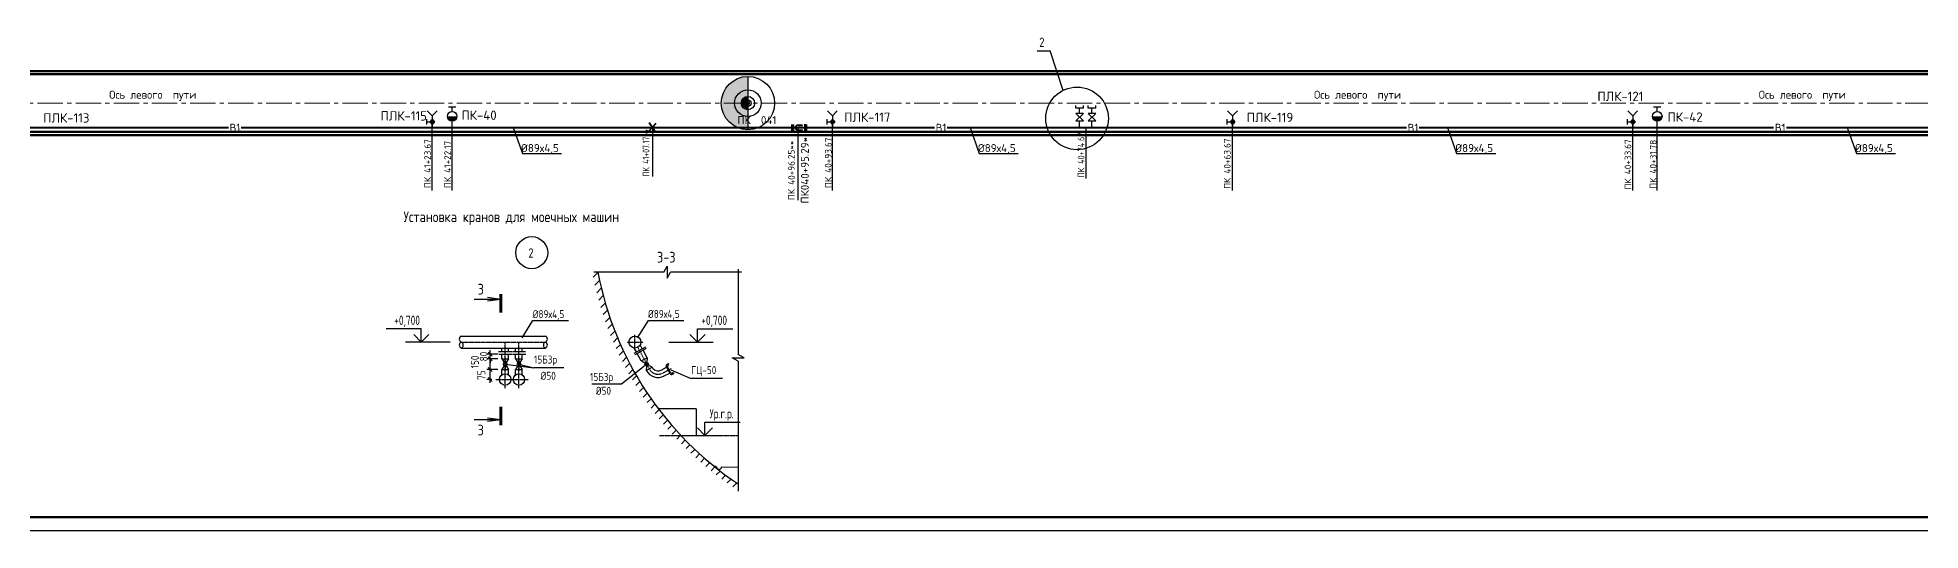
# Paper-space layout 'л2-л8' of a CAD drawing. Header units: millimetres. Extents: x 10032 to 18918, y -3051 to 627.
# Drawn here: x 17123 to 17829, y -2434 to -2249 of the extents above; entities that cross this region are included whole.
import ezdxf
from ezdxf.enums import TextEntityAlignment as Align

# ---------------------------------------------------------------- set-up
doc = ezdxf.new("R2010")
doc.units = ezdxf.units.MM
doc.header["$LTSCALE"] = 0.5
doc.linetypes.add('CENTER', pattern=[2, 1.25, -0.25, 0.25, -0.25])
doc.linetypes.add('CENTER2', pattern=[28.575, 19.05, -3.175, 3.175, -3.175])
for name, color, linetype, lineweight in [('1_fragment_plan', 7, 'Continuous', 30), ('1_PK500', 5, 'Continuous', 35), ('_Формат', 7, 'Continuous', 35), ('А_Конструкции', 4, 'Continuous', 50), ('АР_Оси', 242, 'CENTER2', 18)]:
    doc.layers.add(name, color=color, linetype=linetype, lineweight=lineweight)
for name, color, linetype in [('1_NADPIS', 7, 'Continuous'), ('3_Текст', 7, 'Continuous'), ('DIZAIN', 30, 'Continuous'), ('OTMETKI', 2, 'Continuous'), ('ВК_конструкции', 7, 'Continuous'), ('ВК_надписи', 7, 'Continuous'), ('ВК_отметки', 9, 'Continuous'), ('ВК_сети', 4, 'Continuous'), ('ГТ_ПК', 2, 'Continuous'), ('ГТ_ПК @ 0.25', 2, 'Continuous'), ('ГТ_ПК @ 0.5', 2, 'Continuous'), ('ГТ_ПК @ 1', 2, 'Continuous'), ('ГТ_ПК @ 2', 2, 'Continuous'), ('ГТ_ПК @ 4', 2, 'Continuous')]:
    doc.layers.add(name, color=color, linetype=linetype)
doc.styles.add('ROMANS', font='romans.shx', dxfattribs={"width": 0.8, "height": 1.75})
doc.styles.add('RS-3-08', font='romans.shx', dxfattribs={"width": 0.8, "height": 3})
doc.styles.add('Стандарт ММП', font='isocpeur.ttf')
doc.dimstyles.new('M1000', dxfattribs={"dimtxt": 3, "dimasz": 2, "dimexe": 1.2, "dimexo": 1.5, "dimgap": 1.3, "dimtad": 1, "dimdec": 0, "dimlfac": 1000, "dimrnd": 1, "dimzin": 0, "dimdsep": 46, "dimtxsty": 'RS-3-08', "dimblk1": 'OBLIQUE', "dimblk2": 'OBLIQUE', "dimsah": 1, "dimcen": 0, "dimdle": 1.2, "dimadec": 0, "dimazin": 0, "dimtfac": 1, "dimtdec": 0, "dimtmove": 2, "dimatfit": 3, "dimldrblk": 'ARCHTICK', "dimfxl": 1, "dimtolj": 1, "dimtzin": 0, "dimarcsym": 0})

# ---------------------------------------------------------------- blocks, each defined once
blk = doc.blocks.new('ПК')
at = {"layer": 'ГТ_ПК'}
blk.add_hatch(color=0, dxfattribs=at).paths.add_polyline_path([(0, -2.5, 0.414214), (2.5, 0, 0.414214), (0, 2.5)])
at = {"layer": 'ГТ_ПК', "color": 0}
blk.add_line((0, -2.5), (0, 2.5), dxfattribs=at)
blk.add_circle((0, 0), 2.5, dxfattribs=at)
blk = doc.blocks.new('*U493')
at = {"layer": 'ГТ_ПК @ 0.25', "extrusion": (9.32183e-09, 7.72587e-22, 1), "xscale": 0.2500000000000059, "yscale": 0.2500000000000053, "zscale": 0.2500000000000053, "rotation": 180}
blk.add_blockref('ПК', (17389.29, -2273.47, 0), dxfattribs=at)
at = {"layer": 'ГТ_ПК @ 0.5', "extrusion": (9.32183e-09, 7.72587e-22, 1), "xscale": 0.5000000000000185, "yscale": 0.5000000000000173, "zscale": 0.5000000000000173, "rotation": 180}
blk.add_blockref('ПК', (17389.29, -2273.47, 0), dxfattribs=at)
at = {"layer": 'ГТ_ПК @ 1', "extrusion": (9.32183e-09, 7.72587e-22, 1), "rotation": 179.9999999999641}
blk.add_blockref('ПК', (17389.29, -2273.47, 0), dxfattribs=at)
at = {"layer": 'ГТ_ПК @ 2', "extrusion": (9.32183e-09, 7.72587e-22, 1), "xscale": 2.000000000000074, "yscale": 2.000000000000069, "zscale": 2.000000000000069, "rotation": 180}
blk.add_blockref('ПК', (17389.29, -2273.47, 0), dxfattribs=at)
at = {"layer": 'ГТ_ПК @ 4', "extrusion": (9.32183e-09, 7.72587e-22, 1), "xscale": 4.000000000000095, "yscale": 4.000000000000085, "zscale": 4.000000000000085, "rotation": 180}
blk.add_blockref('ПК', (17389.29, -2273.47, 0), dxfattribs=at)
blk = doc.blocks.new('_otmp')
at = {"layer": 'ВК_отметки'}
blk.add_line((4.24, 0), (20.89, 0), dxfattribs=at)
at = {"layer": 'ВК_отметки', "linetype": 'Continuous'}
blk.add_lwpolyline([(15, 0), (12.17, 2.83)], dxfattribs=at)
at = {"layer": 'ВК_отметки'}
for points in [[(15, 0), (15, 5), (28.21, 5)], [(15, 0), (17.83, 2.83)]]:
    blk.add_lwpolyline(points, dxfattribs=at)
at = {"layer": 'ВК_отметки', "style": 'ROMANS', "width": 0.7, "flags": 4}
blk.add_attdef('О', text='', height=3.5, dxfattribs=at).set_placement((21.25, 6.42), align=Align.CENTER)
blk = doc.blocks.new('RAZ')
at = {"layer": '1_fragment_plan'}
for q in [(4.96, 5.65), (4.96, 4.35), (10, 5)]:
    blk.add_line((0, 5), q, dxfattribs=at)
at = {"layer": '1_fragment_plan', "color": 4, "const_width": 1.2}
blk.add_lwpolyline([(0, 6.99), (0, 0)], dxfattribs=at)
blk = doc.blocks.new('_razpv')
at = {"layer": 'DIZAIN', "xscale": -1}
blk.add_blockref('RAZ', (0, 0), dxfattribs=at)
at = {"layer": 'DIZAIN', "color": 4, "style": 'ROMANS', "width": 0.8, "flags": 4}
blk.add_attdef('N', text='', height=4, dxfattribs=at).set_placement((-7.5, 8.82), align=Align.MIDDLE)
blk = doc.blocks.new('_razg')
at = {"layer": 'DIZAIN', "color": 4, "style": 'ROMANS', "width": 0.8, "flags": 4}
blk.add_attdef('N-N', text='', height=4, dxfattribs=at).set_placement((0.14, 3.55), align=Align.MIDDLE)
blk = doc.blocks.new('_Oblique')
at = {"linetype": 'ByBlock', "lineweight": 30}
blk.add_line((-0.5, -0.5), (0.5, 0.5), dxfattribs=at)
blk = doc.blocks.new('*D61')
at = {"layer": 'Defpoints', "color": 0, "lineweight": 30}
for p in [(17292.68, -2373.32), (17294.83, -2377.07), (17297.07, -2373.32)]:
    blk.add_point(p, dxfattribs=at)
at = {"layer": 'ВК_сети', "color": 7, "lineweight": -2}
for p, q in [((17295.57, -2373.32), (17291.48, -2373.32)), ((17293.33, -2377.07), (17291.48, -2377.07)), ((17292.68, -2378.27), (17292.68, -2372.12))]:
    blk.add_line(p, q, dxfattribs=at)
at = {"layer": 'ВК_сети', "color": 7, "lineweight": -2, "xscale": 1.5, "yscale": 1.5, "zscale": 1.5}
for p, rotation in [((17292.68, -2373.32), 90), ((17292.68, -2377.07), 270)]:
    blk.add_blockref('_Oblique', p, dxfattribs=dict(at, rotation=rotation))
at = {"layer": 'ВК_сети', "color": 7, "lineweight": 30, "insert": (17289.37, -2375.41), "char_height": 3, "attachment_point": 5, "rotation": 90, "style": 'RS-3-08'}
blk.add_mtext('\\A1;75', dxfattribs=at)
blk = doc.blocks.new('*D62')
at = {"layer": 'Defpoints', "color": 0, "lineweight": 30}
for p in [(17292.68, -2369.28), (17297.07, -2369.28), (17297.07, -2373.32)]:
    blk.add_point(p, dxfattribs=at)
at = {"layer": 'ВК_сети', "color": 7, "lineweight": -2}
for p, q in [((17295.57, -2369.28), (17291.48, -2369.28)), ((17292.68, -2374.52), (17292.68, -2368.08)), ((17295.57, -2373.32), (17291.48, -2373.32))]:
    blk.add_line(p, q, dxfattribs=at)
at = {"layer": 'ВК_сети', "color": 7, "lineweight": -2, "xscale": 1.5, "yscale": 1.5, "zscale": 1.5}
for p, rotation in [((17292.68, -2369.28), 90), ((17292.68, -2373.32), 270)]:
    blk.add_blockref('_Oblique', p, dxfattribs=dict(at, rotation=rotation))
at = {"layer": 'ВК_сети', "color": 7, "lineweight": 30, "insert": (17286.95, -2370.49), "char_height": 3, "attachment_point": 5, "rotation": 90, "style": 'RS-3-08'}
blk.add_mtext('\\A1;150', dxfattribs=at)
blk = doc.blocks.new('*D63')
at = {"layer": 'Defpoints', "color": 0, "lineweight": 30}
for p in [(17292.68, -2367.6), (17297.07, -2367.6), (17297.07, -2369.28)]:
    blk.add_point(p, dxfattribs=at)
at = {"layer": 'ВК_сети', "color": 7, "lineweight": -2}
for p, q in [((17295.57, -2367.6), (17291.48, -2367.6)), ((17295.57, -2369.28), (17291.48, -2369.28)), ((17292.68, -2367.6), (17292.68, -2366.1)), ((17292.68, -2369.28), (17292.68, -2367.6)), ((17292.68, -2369.28), (17292.68, -2370.78))]:
    blk.add_line(p, q, dxfattribs=at)
at = {"layer": 'ВК_сети', "color": 7, "lineweight": -2, "xscale": 1.5, "yscale": 1.5, "zscale": 1.5}
for p, rotation in [((17292.68, -2367.6), 270), ((17292.68, -2369.28), 90)]:
    blk.add_blockref('_Oblique', p, dxfattribs=dict(at, rotation=rotation))
at = {"layer": 'ВК_сети', "color": 7, "lineweight": 30, "insert": (17290.29, -2368.46), "char_height": 3, "attachment_point": 5, "rotation": 90, "style": 'RS-3-08'}
blk.add_mtext('\\A1;80', dxfattribs=at)

psp = doc.layouts.new('л2-л8')

# ---------------------------------------------------------------- hatches: boundary and pattern name
at = {"layer": 'ВК_конструкции', "ltscale": 0.5}
h = psp.add_hatch(dxfattribs=at)
h.set_pattern_fill('ANSI31', scale=20, style=0)
h.set_pattern_definition([(45, (18552.6877, -2125.0213), (-1.767767, 1.767767), [])])
h.paths.add_polyline_path([(17385.6056, -2418.6378), (17385.6056, -2416.1671, -0.05751116), (17364.1555, -2398.0341), (17361.343, -2398.0341, 0.06414648)])
h.paths.add_polyline_path([(17361.343, -2398.0341), (17364.1555, -2398.0341, -0.08615345), (17341.1129, -2363.0341), (17338.8646, -2363.0341, 0.08407387)])
edge = h.paths.add_edge_path()
edge.add_line((17332.9375, -2336.1793), (17330.8391, -2336.1793))
edge.add_arc((17453.4433, -2314.1656), 124.5648, 190.17906, 203.0985529)
edge.add_line((17338.8646, -2363.0341), (17341.1129, -2363.0341))
edge.add_arc((17453.4433, -2314.1656), 122.5, 190.352513, 203.511098, ccw=False)
at = {"layer": 'ВК_сети', "ltscale": 0.5}
h = psp.add_hatch(color=1, dxfattribs=at)
h.paths.add_polyline_path([(17276.6367, -2278.4214), (17280.2367, -2278.4214, -0.09159777), (17280.1179, -2279.0645), (17276.7556, -2279.0645, -0.09159777)])
h.paths.add_polyline_path([(17276.7556, -2279.0645), (17280.1179, -2279.0645, -0.68812614)])
h = psp.add_hatch(color=1, dxfattribs=at)
h.paths.add_polyline_path([(17276.6367, -2278.4214), (17280.2367, -2278.4214, -0.09159777), (17280.1179, -2279.0645), (17276.7556, -2279.0645, -0.09159777)])
h.paths.add_polyline_path([(17276.7556, -2279.0645), (17280.1179, -2279.0645, -0.68812614)])
h = psp.add_hatch(color=1, dxfattribs=at)
h.paths.add_polyline_path([(17728.327, -2278.4214), (17731.927, -2278.4214, -0.09159777), (17731.8082, -2279.0645), (17728.4458, -2279.0645, -0.09159777)])
h.paths.add_polyline_path([(17728.4458, -2279.0645), (17731.8082, -2279.0645, -0.68812614)])
h = psp.add_hatch(color=1, dxfattribs=at)
h.paths.add_polyline_path([(17728.327, -2278.4214), (17731.927, -2278.4214, -0.09159777), (17731.8082, -2279.0645), (17728.4458, -2279.0645, -0.09159777)])
h.paths.add_polyline_path([(17728.4458, -2279.0645), (17731.8082, -2279.0645, -0.68812614)])
h = psp.add_hatch(color=5, dxfattribs=at)
h.paths.add_polyline_path([(17271.7484, -2280.4803, -0.41421356), (17270.9984, -2281.2303), (17270.9984, -2280.4803)])
h.paths.add_polyline_path([(17271.7484, -2280.4803), (17270.9984, -2280.4803), (17270.9984, -2279.7303, -0.41421356)])
h.paths.add_polyline_path([(17270.9984, -2280.4803), (17270.9984, -2281.2303, -0.58408052), (17270.3565, -2280.0923)])
h.paths.add_polyline_path([(17270.9984, -2279.7303), (17270.9984, -2280.4803), (17270.3565, -2280.0923, -0.26256208)])
h = psp.add_hatch(color=5, dxfattribs=at)
h.paths.add_polyline_path([(17421.7484, -2280.4803, -0.41421356), (17420.9984, -2281.2303), (17420.9984, -2280.4803)])
h.paths.add_polyline_path([(17421.7484, -2280.4803), (17420.9984, -2280.4803), (17420.9984, -2279.7303, -0.41421356)])
h.paths.add_polyline_path([(17420.9984, -2280.4803), (17420.9984, -2281.2303, -0.58408052), (17420.3565, -2280.0923)])
h.paths.add_polyline_path([(17420.9984, -2279.7303), (17420.9984, -2280.4803), (17420.3565, -2280.0923, -0.26256208)])
h = psp.add_hatch(color=5, dxfattribs=at)
h.paths.add_polyline_path([(17571.7484, -2280.4803, -0.41421356), (17570.9984, -2281.2303), (17570.9984, -2280.4803)])
h.paths.add_polyline_path([(17571.7484, -2280.4803), (17570.9984, -2280.4803), (17570.9984, -2279.7303, -0.41421356)])
h.paths.add_polyline_path([(17570.9984, -2280.4803), (17570.9984, -2281.2303, -0.58408052), (17570.3565, -2280.0923)])
h.paths.add_polyline_path([(17570.9984, -2279.7303), (17570.9984, -2280.4803), (17570.3565, -2280.0923, -0.26256208)])
h = psp.add_hatch(color=5, dxfattribs=at)
h.paths.add_polyline_path([(17721.7484, -2280.4803, -0.41421356), (17720.9984, -2281.2303), (17720.9984, -2280.4803)])
h.paths.add_polyline_path([(17721.7484, -2280.4803), (17720.9984, -2280.4803), (17720.9984, -2279.7303, -0.41421356)])
h.paths.add_polyline_path([(17720.9984, -2280.4803), (17720.9984, -2281.2303, -0.58408052), (17720.3565, -2280.0923)])
h.paths.add_polyline_path([(17720.9984, -2279.7303), (17720.9984, -2280.4803), (17720.3565, -2280.0923, -0.26256208)])

# ---------------------------------------------------------------- linework, layer by layer
at = {"layer": '1_NADPIS', "color": 1, "linetype": 'Continuous'}
for p, q in [((17270.9367, -2306.1697, 0), (17270.9367, -2282.6602, 0)), ((17278.4367, -2306.1697, 0), (17278.4367, -2282.6602, 0)), ((17353.4824, -2282.6359, 0), (17353.4824, -2300.9426, 0)), ((17408.0067, -2282.6602, 0), (17408.0067, -2309.8514, 0)), ((17420.9367, -2306.1697, 0), (17420.9367, -2282.6602, 0)), ((17515.9367, -2282.6602, 0), (17515.9367, -2301.7092, 0)), ((17570.9367, -2306.1697, 0), (17570.9367, -2282.6602, 0)), ((17720.9367, -2306.1697, 0), (17720.9367, -2282.6602, 0)), ((17730.127, -2306.1697, -1.1381), (17730.127, -2282.6602, -1.1381))]:
    psp.add_line(p, q, dxfattribs=at)
at = {"layer": '_Формат', "color": 7, "lineweight": 25}
psp.add_line((16534.3954, -2433.615), (18304.4897, -2433.615), dxfattribs=at)
at = {"layer": '_Формат', "color": 7, "lineweight": 60}
psp.add_line((16554.3954, -2428.6153), (18299.4897, -2428.615), dxfattribs=at)
at = {"layer": 'А_Конструкции'}
for p, q in [((18225.2045, -2261.4686), (16567.3715, -2261.4686)), ((18225.2045, -2262.6686), (16567.3715, -2262.6686)), ((17953.0067, -2284.2686), (16567.3715, -2284.2686)), ((17953.0067, -2285.4686), (16567.3715, -2285.4686))]:
    psp.add_line(p, q, dxfattribs=at)
at = {"layer": 'АР_Оси', "color": 7}
psp.add_line((16565.815, -2273.4686), (18225.2045, -2273.4686), dxfattribs=at)
at = {"layer": 'ВК_конструкции', "ltscale": 0.5}
for p, q in [((17357.7559, -2336.8749), (17359.0054, -2334.6326)), ((17359.0054, -2334.6326), (17359.0054, -2339.1172)), ((17359.0054, -2339.1172), (17360.2548, -2336.8749)), ((17385.6056, -2370.1422), (17383.3633, -2368.8927)), ((17383.3633, -2368.8927), (17387.8479, -2368.8927)), ((17387.8479, -2368.8927), (17385.6056, -2367.6433))]:
    psp.add_line(p, q, dxfattribs=at)
at = {"layer": 'ВК_конструкции', "color": 7, "ltscale": 0.5}
for p, q in [((17385.6056, -2335.7463), (17385.6056, -2367.6433)), ((17357.7559, -2336.8749), (17331.5791, -2336.8749)), ((17386.9066, -2336.8749), (17360.2548, -2336.8749)), ((17385.6056, -2370.1422), (17385.6056, -2418.8666)), ((17363.9715, -2398.0341), (17364.0664, -2397.9392))]:
    psp.add_line(p, q, dxfattribs=at)
at = {"layer": 'ВК_конструкции'}
for p, q in [((17369.9276, -2388.0341), (17355.7208, -2388.0341)), ((17369.9276, -2388.0341), (17369.9276, -2398.0341)), ((17377.4437, -2409.6898), (17376.7285, -2409.67)), ((17379.4429, -2409.7449), (17385.6056, -2409.9149))]:
    psp.add_line(p, q, dxfattribs=at)
at = {"layer": 'ВК_конструкции', "color": 7, "linetype": 'CENTER', "ltscale": 0.2}
psp.add_line((17356.1803, -2398.0341), (17385.6056, -2398.0341), dxfattribs=at)
at = {"layer": 'ВК_конструкции', "color": 7, "ltscale": 0.5}
psp.add_arc((17453.4433, -2314.1656), 122.5, 190.683402, 236.3734633, dxfattribs=at)
at = {"layer": 'ВК_конструкции'}
psp.add_arc((17378.4433, -2409.7173), 1, 178.4198275, 358.4198275, dxfattribs=at)
at = {"layer": 'ВК_надписи', "color": 2, "ltscale": 0.5}
for p in [(17497.663, -2253.8157), (17507.4516, -2268.7045, 5.1623)]:
    psp.add_line(p, (17502.6031, -2253.8157), dxfattribs=at)
at = {"layer": 'ВК_надписи'}
for p, q in [((17301.3065, -2282.6602, 0), (17304.7588, -2292.2914, 0)), ((17472.5563, -2282.6602, 0), (17476.0086, -2292.2914, 0)), ((17651.4916, -2282.6602, 0), (17654.9439, -2292.2914, 0)), ((17801.3178, -2282.6602, 0), (17804.77, -2292.2914, 0)), ((17304.7588, -2292.2914, 0), (17319.3982, -2292.2914, 0)), ((17476.0086, -2292.2914, 0), (17490.648, -2292.2914, 0)), ((17654.9439, -2292.2914, 0), (17669.5833, -2292.2914, 0)), ((17804.77, -2292.2914, 0), (17819.4095, -2292.2914, 0))]:
    psp.add_line(p, q, dxfattribs=at)
at = {"layer": 'ВК_надписи', "ltscale": 0.5}
for p, q in [((17304.6351, -2361.4595), (17308.7209, -2355.003)), ((17308.7209, -2355.003), (17322.0194, -2355.003)), ((17347.8898, -2361.4595), (17351.9756, -2355.003)), ((17351.9756, -2355.003), (17365.2111, -2355.003)), ((17298.3175, -2371.3035), (17309.0335, -2372.6525)), ((17303.4766, -2371.3035), (17309.0335, -2372.6525)), ((17320.2492, -2372.6525), (17309.0335, -2372.6525)), ((17351.3422, -2371.3035), (17341.9557, -2378.7968)), ((17360.4356, -2373.4531), (17367.5995, -2376.6198)), ((17367.5995, -2376.6198), (17379.8226, -2376.6198)), ((17341.9557, -2378.7968), (17330.7401, -2378.7968))]:
    psp.add_line(p, q, dxfattribs=at)
psp.add_circle((17308.2489, -2329.5264), 6, dxfattribs=at)
at = {"layer": 'ВК_сети', "color": 5, "ltscale": 0.5}
for p, q in [((17270.9367, -2278.2215, 0), (17269.1126, -2276.3973, 0)), ((17270.9367, -2278.2215, 0), (17272.7609, -2276.3973, 0)), ((17270.9367, -2278.2215, 0), (17270.9367, -2282.6602, 0)), ((17420.9367, -2278.2215, 0), (17419.1126, -2276.3973, 0)), ((17420.9367, -2278.2215, 0), (17422.7609, -2276.3973, 0)), ((17420.9367, -2278.2215, 0), (17420.9367, -2282.6602, 0)), ((17570.9367, -2278.2215, 0), (17569.1126, -2276.3973, 0)), ((17570.9367, -2278.2215, 0), (17572.7609, -2276.3973, 0)), ((17570.9367, -2278.2215, 0), (17570.9367, -2282.6602, 0)), ((17720.9367, -2278.2215, 0), (17719.1126, -2276.3973, 0)), ((17720.9367, -2278.2215, 0), (17722.7609, -2276.3973, 0)), ((17720.9367, -2278.2215, 0), (17720.9367, -2282.6602, 0)), ((17268.9688, -2281.5119, 0), (17268.9688, -2279.4501, 0)), ((17268.9688, -2280.481, 0), (17270.9984, -2280.481, 0)), ((17418.9688, -2281.5119, 0), (17418.9688, -2279.4501, 0)), ((17418.9688, -2280.481, 0), (17420.9984, -2280.481, 0)), ((17568.9688, -2281.5119, 0), (17568.9688, -2279.4501, 0)), ((17568.9688, -2280.481, 0), (17570.9984, -2280.481, 0)), ((17718.9688, -2281.5119, 0), (17718.9688, -2279.4501, 0)), ((17718.9688, -2280.481, 0), (17720.9984, -2280.481, 0)), ((17297.0675, -2369.2841), (17299.5675, -2369.2841)), ((17299.5675, -2369.2841), (17297.0675, -2373.3229)), ((17297.0675, -2369.2841), (17299.5675, -2373.3229)), ((17302.2266, -2369.2841), (17304.7266, -2369.2841)), ((17304.7266, -2369.2841), (17302.2266, -2373.3229)), ((17302.2266, -2369.2841), (17304.7266, -2373.3229)), ((17349.2891, -2370.1097), (17351.4951, -2368.9335)), ((17349.2891, -2370.1097), (17353.3953, -2372.4973)), ((17351.4951, -2368.9335), (17351.1894, -2373.6736)), ((17359.0092, -2371.3462), (17359.4847, -2371.0927)), ((17359.6846, -2371.4676), (17359.4847, -2371.0927)), ((17297.0675, -2373.3229), (17299.5675, -2373.3229)), ((17302.2266, -2373.3229), (17304.7266, -2373.3229)), ((17351.1894, -2373.6736), (17353.3953, -2372.4973)), ((17360.095, -2374.8173), (17358.7312, -2372.2595)), ((17360.2926, -2374.3834), (17359.2015, -2372.3372)), ((17359.4239, -2371.6066), (17359.6846, -2371.4676)), ((17361.0082, -2375.0953), (17361.4837, -2374.8418)), ((17361.0232, -2374.6059), (17361.2838, -2374.4669)), ((17361.2838, -2374.4669), (17361.4837, -2374.8418))]:
    psp.add_line(p, q, dxfattribs=at)
at = {"layer": 'ВК_сети', "color": 1, "ltscale": 0.5}
for p, q in [((17279.7786, -2274.9684, 0), (17277.0948, -2274.9684, 0)), ((17279.7786, -2274.9684, 0), (17277.0948, -2274.9684, 0)), ((17278.4367, -2276.6214, 0), (17278.4367, -2274.9684, 0)), ((17278.4367, -2276.6214, 0), (17278.4367, -2274.9684, 0)), ((17731.4689, -2274.9684, -1.1381), (17728.7851, -2274.9684, -1.1381)), ((17731.4689, -2274.9684, -1.1381), (17728.7851, -2274.9684, -1.1381)), ((17730.127, -2276.6214, -1.1381), (17730.127, -2274.9684, -1.1381)), ((17730.127, -2276.6214, -1.1381), (17730.127, -2274.9684, -1.1381)), ((17278.4367, -2282.6602, 0), (17278.4367, -2280.2214, 0)), ((17278.4367, -2282.6602, 0), (17278.4367, -2280.2214, 0)), ((17730.127, -2282.6602, -1.1381), (17730.127, -2280.2214, -1.1381)), ((17730.127, -2282.6602, -1.1381), (17730.127, -2280.2214, -1.1381))]:
    psp.add_line(p, q, dxfattribs=at)
at = {"layer": 'ВК_сети', "color": 2, "lineweight": 30, "ltscale": 0.5}
for p, q in [((17512.2204, -2275.3211, 2.5811), (17512.2204, -2274.3211, 2.5811)), ((17515.0204, -2275.3211, 2.5811), (17512.2204, -2275.3211, 2.5811)), ((17512.2204, -2277.3211, 2.5811), (17515.0204, -2280.1211, 2.5811)), ((17515.0204, -2277.3211, 2.5811), (17512.2204, -2280.1211, 2.5811)), ((17515.0204, -2277.3211, 2.5811), (17512.2204, -2277.3211, 2.5811)), ((17513.6204, -2277.3211, 2.5811), (17513.6204, -2275.3211, 2.5811)), ((17515.0204, -2275.3211, 2.5811), (17515.0204, -2274.3211, 2.5811)), ((17516.853, -2275.3211, 2.5811), (17516.853, -2274.3211, 2.5811)), ((17519.653, -2275.3211, 2.5811), (17516.853, -2275.3211, 2.5811)), ((17516.853, -2277.3211, 2.5811), (17519.653, -2280.1211, 2.5811)), ((17519.653, -2277.3211, 2.5811), (17516.853, -2280.1211, 2.5811)), ((17519.653, -2277.3211, 2.5811), (17516.853, -2277.3211, 2.5811)), ((17518.253, -2277.3211, 2.5811), (17518.253, -2275.3211, 2.5811)), ((17519.653, -2275.3211, 2.5811), (17519.653, -2274.3211, 2.5811)), ((17512.2204, -2280.1211, 2.5811), (17515.0204, -2280.1211, 2.5811)), ((17513.6205, -2282.5795, 2.5811), (17513.6205, -2280.1211, 2.5811)), ((17516.853, -2280.1211, 2.5811), (17519.653, -2280.1211, 2.5811)), ((17518.253, -2282.5795, 2.5811), (17518.253, -2280.1211, 2.5811))]:
    psp.add_line(p, q, dxfattribs=at)
at = {"layer": 'ВК_сети', "color": 1, "lineweight": 30, "ltscale": 0.5, "extrusion": (-3.27269e-07, -1.1423e-06, 1)}
for p, q in [((17270.9367, -2282.6602, 0), (17270.9367, -2279.7053, 0)), ((17420.9367, -2282.6602, 0), (17420.9367, -2279.7053, 0)), ((17570.9367, -2282.6602, 0), (17570.9367, -2279.7053, 0)), ((17720.9367, -2282.6602, 0), (17720.9367, -2279.7053, 0))]:
    psp.add_line(p, q, dxfattribs=at)
at = {"layer": 'ВК_сети', "color": 1, "lineweight": 30, "ltscale": 0.5}
for p, q in [((17278.4367, -2279.6988, -0.0001), (17277.9194, -2279.695, -0.0001)), ((17278.4367, -2279.6988, -0.0001), (17277.9194, -2279.695, -0.0001)), ((17278.4338, -2280.1008, -0.0001), (17278.4367, -2279.6988, -0.0001)), ((17278.4338, -2280.1008, -0.0001), (17278.4367, -2279.6988, -0.0001)), ((17278.4367, -2279.6988, -0.0001), (17278.9541, -2279.7026, -0.0001)), ((17278.4367, -2279.6988, -0.0001), (17278.9541, -2279.7026, -0.0001)), ((17730.127, -2279.6988, -1.1382), (17729.6096, -2279.695, -1.1382)), ((17730.127, -2279.6988, -1.1382), (17729.6096, -2279.695, -1.1382)), ((17730.1241, -2280.1008, -1.1382), (17730.127, -2279.6988, -1.1382)), ((17730.1241, -2280.1008, -1.1382), (17730.127, -2279.6988, -1.1382)), ((17730.127, -2279.6988, -1.1382), (17730.6444, -2279.7026, -1.1382)), ((17730.127, -2279.6988, -1.1382), (17730.6444, -2279.7026, -1.1382))]:
    psp.add_line(p, q, dxfattribs=at)
at = {"layer": 'ВК_сети', "color": 5, "lineweight": 40, "ltscale": 0.5}
for p, q in [((17354.8148, -2281.0964, 0), (17352.0587, -2284.088, 0)), ((17354.5703, -2284.2808, 0), (17352.3032, -2280.9036, 0)), ((17405.7431, -2281.4465, 0), (17405.7735, -2283.9291, 0)), ((17406.2395, -2281.5066, 0), (17406.2699, -2283.9891, 0)), ((17408.0626, -2281.762, 0), (17409.7335, -2281.7415, 0)), ((17408.0846, -2283.5569, 0), (17409.7555, -2283.5364, 0)), ((17410.6427, -2281.3865, 0), (17410.6731, -2283.869, 0)), ((17411.1391, -2281.4466, 0), (17411.1695, -2283.9291, 0))]:
    psp.add_line(p, q, dxfattribs=at)
at = {"layer": 'ВК_сети', "ltscale": 0.5}
for p, q in [((17281.8627, -2360.7841), (17313.3881, -2360.7841)), ((17281.8627, -2365.2841), (17313.3881, -2365.2841)), ((17297.0675, -2366.6072), (17297.0675, -2365.2841)), ((17297.0675, -2369.2841), (17297.0675, -2367.5984)), ((17299.5675, -2366.6072), (17299.5675, -2365.2841)), ((17299.5675, -2369.2841), (17299.5675, -2367.5984)), ((17302.2266, -2366.6072), (17302.2266, -2365.2841)), ((17302.2266, -2369.2841), (17302.2266, -2367.5984)), ((17304.7266, -2366.6072), (17304.7266, -2365.2841)), ((17304.7266, -2369.2841), (17304.7266, -2367.5984)), ((17347.487, -2366.7301), (17346.7101, -2365.2731)), ((17349.2891, -2370.1097), (17347.7958, -2367.3093)), ((17349.6765, -2365.5229), (17348.9161, -2364.0968)), ((17351.4951, -2368.9335), (17349.9853, -2366.102)), ((17297.0675, -2375.3552), (17297.0675, -2373.3229)), ((17299.5675, -2375.3552), (17299.5675, -2373.3229)), ((17302.2266, -2375.3552), (17302.2266, -2373.3229)), ((17304.7266, -2375.3552), (17304.7266, -2373.3229))]:
    psp.add_line(p, q, dxfattribs=at)
at = {"layer": 'ВК_сети', "color": 7, "linetype": 'CENTER', "ltscale": 0.2}
for p, q in [((17281.8627, -2363.0341), (17313.3881, -2363.0341)), ((17298.3175, -2380.3642), (17298.3175, -2363.0341)), ((17303.4766, -2380.3642), (17303.4766, -2363.0341)), ((17344.0034, -2363.0341), (17349.8787, -2363.0341)), ((17344.0034, -2363.0341), (17349.8787, -2363.0341)), ((17346.9329, -2365.9268), (17346.9329, -2360.1987)), ((17298.3175, -2369.2841), (17298.3175, -2373.6679)), ((17303.4766, -2369.2841), (17303.4766, -2373.6679)), ((17347.9915, -2365.0195), (17350.3921, -2369.5216)), ((17350.3921, -2369.5216), (17352.2924, -2373.0854)), ((17294.8348, -2377.0729), (17301.9339, -2377.0729)), ((17299.9938, -2377.0729), (17307.093, -2377.0729)), ((17357.3657, -2374.63), (17360.5537, -2372.9302))]:
    psp.add_line(p, q, dxfattribs=at)
at = {"layer": 'ВК_сети'}
for p, q in [((17295.8445, -2366.6072), (17300.8098, -2366.6072)), ((17295.9767, -2367.5984), (17300.9421, -2367.5984)), ((17301.0035, -2366.6072), (17305.9689, -2366.6072)), ((17301.1358, -2367.5984), (17306.1012, -2367.5984)), ((17346.6773, -2367.1765), (17351.0256, -2364.779)), ((17346.9846, -2367.7566), (17351.3328, -2365.359))]:
    psp.add_line(p, q, dxfattribs=at)
at = {"layer": 'ВК_сети', "ltscale": 0.2}
for p, q in [((17356.7776, -2373.527), (17358.825, -2372.4354)), ((17357.9539, -2375.733), (17360.0012, -2374.6414))]:
    psp.add_line(p, q, dxfattribs=at)
at = {"layer": 'ВК_сети', "color": 2, "lineweight": 40, "ltscale": 0.5, "elevation": 0}
for points in [[(16940.3121, -2282.6602), (17194.5634, -2282.6602)], [(17199.3636, -2282.6602), (17459.2122, -2282.6602)], [(17464.0125, -2282.6602), (17636.1188, -2282.6602)], [(17640.9191, -2282.6602), (17773.7365, -2282.6602)], [(17778.5367, -2282.6602), (17907.5569, -2282.6602)]]:
    psp.add_lwpolyline(points, dxfattribs=at)
at = {"layer": 'ВК_сети', "color": 2, "lineweight": 30}
psp.add_circle((17512.6746, -2279.2002, 5.1623), 11.7234, dxfattribs=at)
at = {"layer": 'ВК_сети', "color": 1, "ltscale": 0.5}
for centre in [(17278.4367, -2278.4214, 0), (17278.4367, -2278.4214, 0), (17730.127, -2278.4214, -1.1381), (17730.127, -2278.4214, -1.1381)]:
    psp.add_circle(centre, 1.8, dxfattribs=at)
at = {"layer": 'ВК_сети', "color": 5, "ltscale": 0.5}
for centre, radius in [((17270.9984, -2280.4803, 0), 0.75), ((17420.9984, -2280.4803, 0), 0.75), ((17570.9984, -2280.4803, 0), 0.75), ((17720.9984, -2280.4803, 0), 0.75), ((17298.3175, -2371.3035), 0.6936), ((17303.4766, -2371.3035), 0.6936), ((17351.3422, -2371.3035), 0.6936), ((17298.3175, -2377.0729), 2.1244), ((17303.4766, -2377.0729), 2.1244)]:
    psp.add_circle(centre, radius, dxfattribs=at)
at = {"layer": 'ВК_сети', "ltscale": 0.5}
psp.add_circle((17346.9329, -2363.0341), 2.25, dxfattribs=at)
at = {"layer": 'ВК_сети', "color": 5, "lineweight": 40, "ltscale": 0.5}
psp.add_arc((17408.0067, -2282.6602, 0), 0.9, 86.4425808, 274.9618328, dxfattribs=at)
at = {"layer": 'ВК_сети', "color": 5, "ltscale": 0.5}
for centre, radius, start, end in [((17282.3204, -2361.9091), 1.2145, 112.1364077, 247.8635923), ((17282.3204, -2364.1591), 1.2145, 112.1364077, 247.8635923), ((17281.4051, -2364.1591), 1.2145, 292.1364077, 67.8635923), ((17313.8457, -2364.1591), 1.2145, 112.1364077, 247.8635923), ((17312.9304, -2361.9091), 1.2145, 292.1364077, 67.8635923), ((17312.9304, -2364.1591), 1.2145, 292.1364077, 67.8635923), ((17359.3268, -2371.9419), 0.675, 118.0669649, 208.0669649), ((17359.678, -2372.0831), 0.54, 118.0669649, 208.0669649), ((17360.6907, -2374.4997), 0.675, 208.0669649, 298.0669649), ((17360.7691, -2374.1294), 0.54, 208.0669649, 298.0669649)]:
    psp.add_arc(centre, radius, start, end, dxfattribs=at)
at = {"layer": 'ВК_сети', "ltscale": 0.5}
for radius in [5, 2.5]:
    psp.add_arc((17355.6013, -2371.3211), radius, 208.0669649, 298.0669649, dxfattribs=at)
at = {"layer": 'ВК_сети', "color": 7, "linetype": 'CENTER', "ltscale": 0.2}
psp.add_arc((17355.6013, -2371.3211), 3.75, 208.0669649, 298.0669649, dxfattribs=at)

# ---------------------------------------------------------------- block references
at = {"layer": 'ВК_надписи', "ltscale": 0.5}
ref = psp.add_blockref('_razg', (17358.544, -2334.7715), dxfattribs=at)
ref.add_attrib('N-N', '3-3', dxfattribs={"layer": 'DIZAIN', "color": 5, "height": 4, "style": 'ROMANS', "width": 0.8}).set_placement((17358.6806, -2331.219), align=Align.MIDDLE)
ref = psp.add_blockref('_razpv', (17296.6572, -2352.0298), dxfattribs=at)
ref.add_attrib('N', '3', dxfattribs={"layer": 'DIZAIN', "color": 5, "height": 4, "style": 'ROMANS', "width": 0.8}).set_placement((17289.1599, -2343.2144), align=Align.MIDDLE)
ref = psp.add_blockref('_razpv', (17296.6572, -2387.2086), dxfattribs=dict(at, xscale=-1, rotation=180))
ref.add_attrib('N', '3', dxfattribs={"layer": 'DIZAIN', "color": 5, "height": 4, "style": 'ROMANS', "width": 0.8}).set_placement((17289.1599, -2396.024), align=Align.MIDDLE)
at = {"layer": 'ВК_отметки', "ltscale": 0.5}
ref = psp.add_blockref('_otmp', (17281.8627, -2363.0341), dxfattribs=dict(at, xscale=-1))
ref.add_attrib('О', '+0,700', dxfattribs={"layer": 'OTMETKI', "color": 9, "height": 3.5, "style": 'ROMANS', "width": 0.7}).set_placement((17261.5503, -2356.6175), align=Align.CENTER)
ref = psp.add_blockref('_otmp', (17355.4027, -2363.0341), dxfattribs=at)
ref.add_attrib('О', '+0,700', dxfattribs={"layer": 'OTMETKI', "color": 9, "height": 3.5, "style": 'ROMANS', "width": 0.7}).set_placement((17376.6485, -2356.6175), align=Align.CENTER)
ref = psp.add_blockref('_otmp', (17358.196, -2398.0341), dxfattribs=at)
ref.add_attrib('О', 'Ур.г.р.', dxfattribs={"layer": 'OTMETKI', "color": 9, "height": 3.5, "style": 'ROMANS', "width": 0.7}).set_placement((17379.4418, -2391.6175), align=Align.CENTER)
at = {"layer": 'ГТ_ПК', "color": 6, "linetype": 'Continuous', "lineweight": 120}
psp.add_blockref('*U493', (0, 0), dxfattribs=at)

# ---------------------------------------------------------------- texts
at = {"layer": '1_NADPIS', "linetype": 'Continuous', "style": 'Стандарт ММП'}
for s, p in [('ПЛК-121', (17707.7005, -2272.6918, 0)), ('ПЛК-113', (17125.1506, -2280.7691, 0)), ('ПЛК-115', (17251.5838, -2280.0006, 0)), ('ПЛК-117', (17425.385, -2280.5098, 0)), ('ПЛК-119', (17576.2492, -2280.5817, 0))]:
    psp.add_text(s, height=3.5, rotation=360, dxfattribs=at).set_placement(p)
at = {"layer": '1_NADPIS', "color": 1, "linetype": 'Continuous', "style": 'Стандарт ММП'}
for s, height, rotation, p in [('ПК-40', 3.5, 360, (17281.9074, -2279.7537, 0)), ('ПК-42', 3.5, 360, (17733.9547, -2280.4364, -1.1381)), ('ПК040+95.29*', 3, 90.010717, (17412.1336, -2311.0796, 3.4547)), ('ПК 41+23.67', 2.5, 90, (17270.4589, -2305.2999, 0)), ('ПК 41+22.17', 2.5, 90, (17277.9589, -2305.2999, 0)), (' ПК 40+96.25**', 2.5, 90, (17406.8484, -2311.4254, 0)), ('ПК 40+93.67', 2.5, 90, (17420.6464, -2305.305, 0)), ('ПК 40+63.67', 2.5, 90, (17570.2103, -2305.6138, 0)), ('ПК 40+33.67', 2.5, 90, (17720.3805, -2305.8702, 0)), ('ПК 40+31.78', 2.5, 90, (17729.8668, -2305.5976, -1.1381))]:
    psp.add_text(s, height=height, rotation=rotation, dxfattribs=at).set_placement(p)
for s, width, p in [('ПК 41+07.17**', 0.7, (17352.3554, -2300.9936, 0)), ('ПК 40+74.67', 0.8, (17515.4333, -2301.3399, 0))]:
    psp.add_text(s, height=2.5, rotation=90, dxfattribs=dict(at, width=width)).set_placement(p)
at = {"layer": '1_PK500', "style": 'Стандарт ММП'}
for p in [(17195.0288, -2284.2232), (17459.6777, -2284.2232), (17636.5843, -2284.2232), (17774.2019, -2284.2232)]:
    psp.add_text('В1', height=3, rotation=0.5604263, dxfattribs=at).set_placement(p)
at = {"layer": '3_Текст', "color": 255, "style": 'Стандарт ММП'}
for p in [(17149.8755, -2271.8118, -0.0004), (17601.4695, -2271.8118, -0.0004), (17768.1668, -2271.8118, -0.0004)]:
    psp.add_text('Ось левого  пути', height=3, dxfattribs=at).set_placement(p)
at = {"layer": 'ВК_надписи', "color": 2, "ltscale": 0.5, "style": 'RS-3-08', "width": 0.8}
psp.add_text('2', height=3.5, dxfattribs=at).set_placement((17498.4725, -2252.4264))
at = {"layer": 'ВК_надписи', "lineweight": 30, "ltscale": 0.5, "style": 'Стандарт ММП'}
for p in [(17304.1979, -2291.8202, 0), (17475.4477, -2291.8202, 0), (17654.383, -2291.8202, 0), (17804.2092, -2291.8202, 0)]:
    psp.add_text('%%C89х4,5', height=3, dxfattribs=at).set_placement(p)
at = {"layer": 'ВК_надписи', "color": 9, "ltscale": 0.5, "style": 'RS-3-08', "width": 0.8}
psp.add_text('Установка кранов для моечных машин      ', height=4, dxfattribs=at).set_placement((17260.2036, -2318.0829))
at = {"layer": 'ВК_надписи', "ltscale": 0.5, "style": 'RS-3-08', "width": 0.8}
for s, height, p in [('2', 3.5, (17306.9835, -2331.4002)), ('%%C89х4,5', 3, (17308.6114, -2354.0706)), ('%%C89х4,5', 3, (17351.8413, -2353.9826)), ('15Б3р', 3, (17309.1114, -2371.0914)), ('%%C50', 3, (17311.5846, -2377.1694)), ('15Б3р', 3, (17330.117, -2377.6249)), ('ГЦ-50', 3, (17367.995, -2375.0587)), ('%%C50', 3, (17332.2786, -2382.8078))]:
    psp.add_text(s, height=height, dxfattribs=at).set_placement(p)
at = {"layer": 'ВК_надписи', "insert": (17392.6831, -2281.34), "char_height": 3, "attachment_point": 8, "style": 'Стандарт ММП'}
psp.add_mtext('ПК  041', dxfattribs=at)

# ---------------------------------------------------------------- dimensions: what is measured, and where the dimension line sits
at = {"layer": 'ВК_сети', "lineweight": 30}
for base, p1, p2, text, picture, middle in [((17292.6837, -2369.2841), (17297.0675, -2373.3229), (17297.0675, -2369.2841), '150', '*D62', (17286.9521, -2370.4911)), ((17292.6837, -2367.5984), (17297.0675, -2369.2841), (17297.0675, -2367.5984), '80', '*D63', (17290.2885, -2368.4603)), ((17292.6837, -2373.3229), (17294.8348, -2377.0729), (17297.0675, -2373.3229), '75', '*D61', (17289.3701, -2375.4136))]:
    dim = psp.add_linear_dim(base=base, p1=p1, p2=p2, angle=90, text=text, dimstyle='M1000', override={"dimasz": 1.5, "dimclrd": 7, "dimclre": 7, "dimclrt": 7, "dimldrblk": 'Oblique', "dimfxl": 0.787402, "dimtfillclr": 7}, dxfattribs=at)
    dim.commit()
    dim.dimension.update_dxf_attribs({"geometry": picture, "text_midpoint": middle, "dimtype": 160})

doc.saveas('drawing.dxf')
